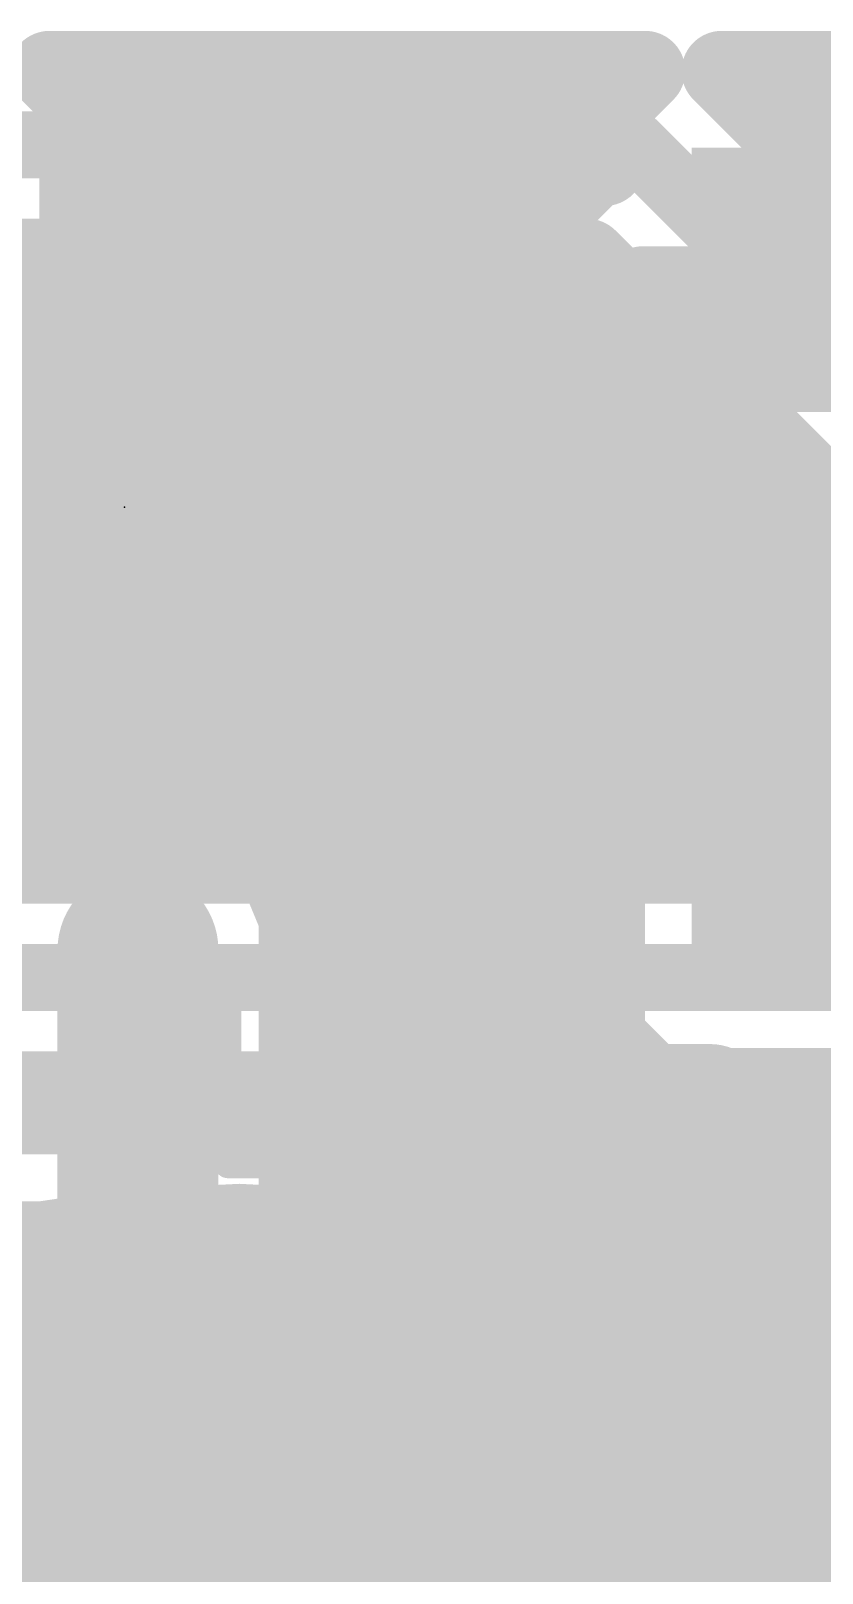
# Model space of a CAD drawing. Extents: x -1.3 to 57, y -0.1 to 23.2.
# Drawn here: x 45.11 to 48.11, y 13.74 to 19.58 of the extents above; entities that cross this region are included whole.
import ezdxf

# ---------------------------------------------------------------- set-up
doc = ezdxf.new("R2010")
doc.units = 0
for name, color, linetype in [('1', 12, 'CONTINUOUS'), ('16', 132, 'CONTINUOUS'), ('21', 253, 'CONTINUOUS'), ('23', 53, 'CONTINUOUS'), ('25', 253, 'CONTINUOUS'), ('51', 253, 'CONTINUOUS'), ('52', 253, 'CONTINUOUS')]:
    doc.layers.add(name, color=color, linetype=linetype)

# ---------------------------------------------------------------- blocks, each defined once
blk = doc.blocks.new('RECT')
blk.add_solid([(-0.5, -0.5), (0.5, -0.5), (-0.5, 0.5), (0.5, 0.5)])

msp = doc.modelspace()

# ---------------------------------------------------------------- linework, layer by layer
at = {"layer": '1'}
for points, const_width in [([(45.2962, 19.3168), (45.182, 19.431)], 0.3048), ([(45.182, 19.431), (47.437, 19.431)], 0.3048), ([(47.437, 19.431), (47.2838, 19.2778)], 0.3048), ([(45.2962, 18.1432), (45.2962, 19.3168)], 0.3048), ([(47.2838, 19.2778), (47.2838, 19.0728)], 0.3048), ([(45.2962, 19.2024), (47.2838, 19.2024)], 0.3048), ([(47.2481, 19.0728), (46.7355, 18.5602)], 0.3048), ([(47.2838, 19.0728), (47.2481, 19.0728)], 0.3048), ([(45.2962, 18.8976), (47.0729, 18.8976)], 0.3048), ([(45.2962, 18.5928), (46.7681, 18.5928)], 0.3048), ([(47.427, 18.641), (46.566, 17.78)], 0.254), ([(47.964, 18.641), (47.427, 18.641)], 0.254), ([(45.9292, 18.5602), (45.7358, 18.3668)], 0.3048), ([(46.7355, 18.5602), (45.9292, 18.5602)], 0.3048), ([(45.7358, 18.3668), (45.7358, 17.1932)], 0.3048), ([(45.2962, 18.288), (45.7358, 18.288)], 0.3048), ([(45.1028, 17.9498), (45.2962, 18.1432)], 0.3048), ([(43.8292, 17.9498), (45.1028, 17.9498)], 0.3048), ([(45.1362, 17.9832), (45.7358, 17.9832)], 0.3048), ([(47.3962, 17.1932), (47.3962, 17.8918)], 0.3048), ([(47.3962, 17.8918), (47.4772, 17.8108)], 0.3048), ([(47.4772, 17.8108), (48.4508, 17.8108)], 0.3048), ([(43.3812, 17.6784), (45.7358, 17.6784)], 0.3048), ([(47.3962, 17.6784), (49.2499, 17.6784)], 0.3048), ([(45.1028, 17.6102), (43.8292, 17.6102)], 0.3048), ([(45.2962, 17.4168), (45.1028, 17.6102)], 0.3048), ([(45.2962, 17.3253), (45.2962, 17.4168)], 0.3048), ([(45.2962, 17.3736), (45.7358, 17.3736)], 0.3048), ([(47.3962, 17.3736), (49.5287, 17.3736)], 0.3048), ([(45.4528, 17.3253), (45.2962, 17.3253)], 0.3048), ([(45.722, 17.0561), (45.4528, 17.3253)], 0.3048), ([(45.7358, 17.1932), (45.9292, 16.9998)], 0.3048), ([(47.2028, 16.9998), (47.3962, 17.1932)], 0.3048), ([(47.4772, 17.2412), (47.2838, 17.0478)], 0.3048), ([(48.4508, 17.2412), (47.4772, 17.2412)], 0.3048), ([(45.7093, 17.0688), (45.8602, 17.0688)], 0.3048), ([(46.0121, 16.766), (45.722, 17.0561)], 0.3048), ([(47.2718, 17.0688), (47.3048, 17.0688)], 0.3048), ([(47.2838, 17.0478), (47.2838, 15.7742)], 0.3048), ([(45.9292, 16.9998), (47.2028, 16.9998)], 0.3048), ([(44.466, 16.83), (45.2476, 16.83)], 0.381), ([(45.2476, 16.83), (45.5168, 16.5608)], 0.381), ([(46.0121, 16.4704), (46.0121, 16.766)], 0.3048), ([(46.0121, 16.764), (47.2838, 16.764)], 0.3048), ([(45.5168, 16.5608), (45.5168, 16.1036)], 0.381), ([(46.0336, 16.4489), (46.0121, 16.4704)], 0.3048), ([(46.0233, 16.4592), (47.2838, 16.4592)], 0.3048), ([(46.1264, 16.2249), (46.0336, 16.4489)], 0.3048), ([(45.5168, 5.9436), (45.5168, 16.1036)], 0.6096), ([(46.1264, 10.1287), (46.1264, 16.2249)], 0.3048), ([(46.1264, 16.1544), (47.2838, 16.1544)], 0.3048), ([(46.1264, 15.8496), (47.2838, 15.8496)], 0.3048), ([(47.2838, 15.7742), (47.4772, 15.5808)], 0.3048), ([(47.4772, 15.5808), (48.4508, 15.5808)], 0.3048), ([(46.1264, 15.5448), (50.0783, 15.5448)], 0.3048), ([(46.1264, 15.24), (49.8597, 15.24)], 0.3048), ([(46.1264, 14.9352), (49.8166, 14.9352)], 0.3048), ([(46.1264, 14.6304), (49.9134, 14.6304)], 0.3048), ([(46.1264, 14.3256), (50.0682, 14.3256)], 0.3048), ([(46.1264, 14.0208), (50.0682, 14.0208)], 0.3048), ([(46.1264, 13.716), (50.0682, 13.716)], 0.3048)]:
    msp.add_lwpolyline(points, dxfattribs=dict(at, const_width=const_width))
for points, const_width in [([(45.2359, 19.4849, 1), (45.1281, 19.3771)], 0.1524), ([(45.182, 19.5072, 1), (45.182, 19.3548)], 0.1524), ([(47.4909, 19.3771, 1), (47.3831, 19.4849)], 0.1524), ([(47.437, 19.3548, 1), (47.437, 19.5072)], 0.1524), ([(45.3724, 19.3168, 1), (45.22, 19.3168)], 0.1524), ([(45.2423, 19.2629, 1), (45.3501, 19.3707)], 0.1524), ([(47.36, 19.2778, 1), (47.2076, 19.2778)], 0.1524), ([(47.2299, 19.3317, 1), (47.3377, 19.2239)], 0.1524), ([(45.2962, 19.2786, 1), (45.2962, 19.1262)], 0.1524), ([(47.2838, 19.1262, 1), (47.2838, 19.2786)], 0.1524), ([(47.2481, 19.149, 1), (47.2481, 18.9966)], 0.1524), ([(47.302, 19.0189, 1), (47.1943, 19.1267)], 0.1524), ([(47.2838, 18.9966, 1), (47.2838, 19.149)], 0.1524), ([(47.2076, 19.0728, 1), (47.36, 19.0728)], 0.1524), ([(45.2962, 18.9738, 1), (45.2962, 18.8214)], 0.1524), ([(47.0729, 18.8214, 1), (47.0729, 18.9738)], 0.1524), ([(45.2962, 18.669, 1), (45.2962, 18.5166)], 0.1524), ([(46.7681, 18.5166, 1), (46.7681, 18.669)], 0.1524), ([(47.427, 18.7045, 1), (47.427, 18.5775)], 0.127), ([(47.4719, 18.5961, 1), (47.3821, 18.6859)], 0.127), ([(47.964, 18.5775, 1), (47.964, 18.7045)], 0.127), ([(45.9292, 18.6364, 1), (45.9292, 18.484)], 0.1524), ([(45.9831, 18.5063, 1), (45.8753, 18.6141)], 0.1524), ([(46.6817, 18.6141, 1), (46.7894, 18.5063)], 0.1524), ([(46.7355, 18.484, 1), (46.7355, 18.6364)], 0.1524), ([(45.812, 18.3668, 1), (45.6596, 18.3668)], 0.1524), ([(45.6819, 18.4207, 1), (45.7897, 18.3129)], 0.1524), ([(45.2962, 18.3642, 1), (45.2962, 18.2118)], 0.1524), ([(45.7358, 18.2118, 1), (45.7358, 18.3642)], 0.1524), ([(45.3501, 18.0893, 1), (45.2423, 18.1971)], 0.1524), ([(45.22, 18.1432, 1), (45.3724, 18.1432)], 0.1524), ([(45.1362, 18.0594, 1), (45.1362, 17.907)], 0.1524), ([(45.1028, 17.8736, 1), (45.1028, 18.026)], 0.1524), ([(45.7358, 17.907, 1), (45.7358, 18.0594)], 0.1524), ([(45.0489, 18.0037, 1), (45.1567, 17.8959)], 0.1524), ([(47.4724, 17.8918, 1), (47.32, 17.8918)], 0.1524), ([(47.4501, 17.9457, 1), (47.3423, 17.838)], 0.1524), ([(47.4772, 17.887, 1), (47.4772, 17.7346)], 0.1524), ([(47.4233, 17.7569, 1), (47.5311, 17.8647)], 0.1524), ([(46.5211, 17.8249, 1), (46.6109, 17.7351)], 0.127), ([(45.7358, 17.6022, 1), (45.7358, 17.7546)], 0.1524), ([(47.3962, 17.7546, 1), (47.3962, 17.6022)], 0.1524), ([(45.1567, 17.6641, 1), (45.0489, 17.5563)], 0.1524), ([(45.1028, 17.534, 1), (45.1028, 17.6864)], 0.1524), ([(45.3724, 17.4168, 1), (45.22, 17.4168)], 0.1524), ([(45.2962, 17.4498, 1), (45.2962, 17.2974)], 0.1524), ([(45.2423, 17.3629, 1), (45.3501, 17.4707)], 0.1524), ([(45.7358, 17.2974, 1), (45.7358, 17.4498)], 0.1524), ([(47.3962, 17.4498, 1), (47.3962, 17.2974)], 0.1524), ([(45.2962, 17.4015, 1), (45.2962, 17.2491)], 0.1524), ([(45.5066, 17.3792, 1), (45.3989, 17.2714)], 0.1524), ([(45.4528, 17.2491, 1), (45.4528, 17.4015)], 0.1524), ([(45.22, 17.3253, 1), (45.3724, 17.3253)], 0.1524), ([(45.7897, 17.2471, 1), (45.6819, 17.1393)], 0.1524), ([(47.4501, 17.1393, 1), (47.3423, 17.2471)], 0.1524), ([(47.4772, 17.3174, 1), (47.4772, 17.165)], 0.1524), ([(47.5311, 17.1873, 1), (47.4233, 17.2951)], 0.1524), ([(45.6596, 17.1932, 1), (45.812, 17.1932)], 0.1524), ([(47.32, 17.1932, 1), (47.4724, 17.1932)], 0.1524), ([(45.7093, 17.145, 1), (45.7093, 16.9926)], 0.1524), ([(45.7758, 17.11, 1), (45.6681, 17.0022)], 0.1524), ([(45.6681, 17.0022, 1), (45.7758, 17.11)], 0.1524), ([(45.8602, 16.9926, 1), (45.8602, 17.145)], 0.1524), ([(47.2718, 17.145, 1), (47.2718, 16.9926)], 0.1524), ([(47.36, 17.0478, 1), (47.2076, 17.0478)], 0.1524), ([(47.2299, 17.1017, 1), (47.3377, 16.9939)], 0.1524), ([(47.3048, 16.9926, 1), (47.3048, 17.145)], 0.1524), ([(45.9292, 17.076, 1), (45.9292, 16.9236)], 0.1524), ([(45.8753, 16.9459, 1), (45.9831, 17.0537)], 0.1524), ([(47.1489, 17.0537, 1), (47.2567, 16.9459)], 0.1524), ([(47.2028, 16.9236, 1), (47.2028, 17.076)], 0.1524), ([(45.315, 16.8974, 1), (45.1802, 16.7626)], 0.1905), ([(45.2476, 16.7348, 1), (45.2476, 16.9253)], 0.1905), ([(46.0883, 16.766, 1), (45.9359, 16.766)], 0.1524), ([(46.0121, 16.8402, 1), (46.0121, 16.6878)], 0.1524), ([(45.9582, 16.7121, 1), (46.066, 16.8198)], 0.1524), ([(47.2838, 16.6878, 1), (47.2838, 16.8402)], 0.1524), ([(45.6121, 16.5608, 1), (45.4216, 16.5608)], 0.1905), ([(45.4494, 16.4934, 1), (45.5842, 16.6282)], 0.1905), ([(46.066, 16.5243, 1), (45.9582, 16.4165)], 0.1524), ([(46.0233, 16.5354, 1), (46.0233, 16.383)], 0.1524), ([(46.104, 16.4781, 1), (45.9632, 16.4197)], 0.1524), ([(47.2838, 16.383, 1), (47.2838, 16.5354)], 0.1524), ([(45.9359, 16.4704, 1), (46.0883, 16.4704)], 0.1524), ([(45.9797, 16.395, 1), (46.0875, 16.5028)], 0.1524), ([(45.6692, 16.1036, 1), (45.3644, 16.1036)], 0.3048), ([(46.2026, 16.2249, 1), (46.0502, 16.2249)], 0.1524), ([(46.1264, 16.2306, 1), (46.1264, 16.0782)], 0.1524), ([(46.056, 16.1957, 1), (46.1968, 16.254)], 0.1524), ([(47.2838, 16.0782, 1), (47.2838, 16.2306)], 0.1524), ([(45.4216, 16.1036, 1), (45.6121, 16.1036)], 0.1905), ([(46.1264, 15.9258, 1), (46.1264, 15.7734)], 0.1524), ([(47.2838, 15.7734, 1), (47.2838, 15.9258)], 0.1524), ([(47.3377, 15.8281, 1), (47.2299, 15.7203)], 0.1524), ([(47.2076, 15.7742, 1), (47.36, 15.7742)], 0.1524), ([(47.4772, 15.657, 1), (47.4772, 15.5046)], 0.1524), ([(47.4233, 15.5269, 1), (47.5311, 15.6347)], 0.1524), ([(46.1264, 15.621, 1), (46.1264, 15.4686)], 0.1524), ([(46.1264, 15.3162, 1), (46.1264, 15.1638)], 0.1524), ([(46.1264, 15.0114, 1), (46.1264, 14.859)], 0.1524), ([(46.1264, 14.7066, 1), (46.1264, 14.5542)], 0.1524), ([(46.1264, 14.4018, 1), (46.1264, 14.2494)], 0.1524), ([(46.1264, 14.097, 1), (46.1264, 13.9446)], 0.1524), ([(46.1264, 13.7922, 1), (46.1264, 13.6398)], 0.1524)]:
    msp.add_lwpolyline(points, format="xyb", dxfattribs=dict(at, const_width=const_width))
at = {"layer": '16'}
for points, const_width in [([(47.8282, 19.3305), (47.7277, 19.431)], 0.3048), ([(47.7277, 19.431), (51.435, 19.431)], 0.3048), ([(49.5304, 17.6283), (47.8282, 19.3305)], 0.3048), ([(47.8282, 19.3305), (47.8282, 19.3305)], 0.3048), ([(47.9563, 19.2024), (51.435, 19.2024)], 0.3048), ([(47.3964, 19.1516), (11.7348, 19.1516)], 0.254), ([(49.5808, 16.9672), (47.3964, 19.1516)], 0.254), ([(41.7045, 18.7198), (47.2175, 18.7198)], 0.3048), ([(47.2175, 18.7198), (49.4019, 16.5354)], 0.3048), ([(41.7571, 18.5928), (47.3445, 18.5928)], 0.3048), ([(41.806, 18.288), (47.6493, 18.288)], 0.3048), ([(41.715, 17.9832), (47.9541, 17.9832)], 0.3048), ([(41.3141, 17.6784), (48.2589, 17.6784)], 0.3048), ([(24.8642, 17.3736), (48.5637, 17.3736)], 0.3048), ([(24.7409, 17.0688), (48.8685, 17.0688)], 0.3048), ([(23.9263, 16.764), (49.1733, 16.764)], 0.3048), ([(36.6256, 16.4592), (49.6303, 16.4592)], 0.3048), ([(49.6577, 16.4318), (42.1719, 16.4318)], 0.3048), ([(42.3508, 16), (49.5, 16)], 0.254), ([(42.5297, 15.5682), (49.3211, 15.5682)], 0.3048), ([(42.5063, 15.5448), (49.3445, 15.5448)], 0.3048), ([(49.2337, 15.4825), (42.5675, 15.4825)], 0.3048), ([(42.7306, 15.0888), (49.0706, 15.0888)], 0.127), ([(42.6278, 14.986), (49.1734, 14.986)], 0.127), ([(42.5008, 14.859), (49.3004, 14.859)], 0.127), ([(42.3738, 14.732), (49.4274, 14.732)], 0.127), ([(42.2468, 14.605), (49.5544, 14.605)], 0.127), ([(42.1198, 14.478), (49.6814, 14.478)], 0.127), ([(41.9928, 14.351), (49.8084, 14.351)], 0.127), ([(41.8658, 14.224), (49.9354, 14.224)], 0.127), ([(41.7388, 14.097), (50.0624, 14.097)], 0.127), ([(41.6118, 13.97), (50.1894, 13.97)], 0.127), ([(41.4848, 13.843), (50.3164, 13.843)], 0.127), ([(41.3578, 13.716), (50.4434, 13.716)], 0.127)]:
    msp.add_lwpolyline(points, dxfattribs=dict(at, const_width=const_width))
for points, const_width in [([(47.7815, 19.4849, 1), (47.6738, 19.3771)], 0.1524), ([(47.7277, 19.5072, 1), (47.7277, 19.3548)], 0.1524), ([(47.9044, 19.3305, 1), (47.752, 19.3305)], 0.1524), ([(47.8821, 19.3843, 1), (47.7743, 19.2766)], 0.1524), ([(47.7743, 19.2766, 1), (47.8821, 19.3843)], 0.1524), ([(47.752, 19.3305, 1), (47.9044, 19.3305)], 0.1524), ([(47.9563, 19.2786, 1), (47.9563, 19.1262)], 0.1524), ([(47.4413, 19.1965, 1), (47.3515, 19.1067)], 0.127), ([(47.3964, 19.0881, 1), (47.3964, 19.2151)], 0.127), ([(47.2714, 18.7737, 1), (47.1637, 18.6659)], 0.1524), ([(47.2175, 18.6436, 1), (47.2175, 18.796)], 0.1524), ([(47.3445, 18.5166, 1), (47.3445, 18.669)], 0.1524), ([(47.6493, 18.2118, 1), (47.6493, 18.3642)], 0.1524), ([(47.9541, 17.907, 1), (47.9541, 18.0594)], 0.1524)]:
    msp.add_lwpolyline(points, format="xyb", dxfattribs=dict(at, const_width=const_width))
at = {"layer": '21'}
for points, const_width in [([(45.0596, 19.2024), (46.1264, 19.2024)], 0.1524), ([(46.1264, 19.2024), (46.1264, 18.3896)], 0.1524), ([(47.414, 16.426), (47.414, 18.626)], 0.127), ([(46.1264, 17.1704), (46.1264, 16.3576)], 0.1524), ([(46.1264, 16.3576), (45.0596, 16.3576)], 0.1524)]:
    msp.add_lwpolyline(points, dxfattribs=dict(at, const_width=const_width))
for points, const_width in [([(46.1645, 19.2024, 1), (46.0883, 19.2024)], 0.0762), ([(46.1264, 19.1643, 1), (46.1264, 19.2405)], 0.0762), ([(47.4458, 18.626, 1), (47.3822, 18.626)], 0.0635), ([(46.0883, 18.3896, 1), (46.1645, 18.3896)], 0.0762), ([(48.006, 17.399, 1), (48.006, 17.653, 1), (48.006, 17.399)], 0.254), ([(46.1645, 17.1704, 1), (46.0883, 17.1704)], 0.0762), ([(46.1264, 16.3195, 1), (46.1264, 16.3957)], 0.0762), ([(47.3822, 16.426, 1), (47.4458, 16.426)], 0.0635), ([(46.0883, 16.3576, 1), (46.1645, 16.3576)], 0.0762), ([(47.214, 16.029, 1), (47.214, 16.169, 1), (47.214, 16.029)], 0.1778)]:
    msp.add_lwpolyline(points, format="xyb", dxfattribs=dict(at, const_width=const_width))
at = {"layer": '23'}
msp.add_point((45.466, 17.78), dxfattribs=at)
at = {"layer": '25', "const_width": 0.1016}
for points in [[(45.2635, 15.2908), (45.2635, 15.9512)], [(45.2635, 15.9512), (45.557, 15.9512)], [(45.8578, 15.2908), (45.8578, 15.9512)], [(45.8578, 15.9512), (46.1514, 15.9512)], [(46.3818, 15.9512), (46.7487, 15.9512)], [(46.5653, 15.2908), (46.5653, 15.9512)], [(45.2635, 15.6577), (45.557, 15.6577)], [(45.8578, 15.6577), (46.078, 15.6577)], [(47.498, 15.0368), (47.498, 15.6972)], [(47.498, 15.6972), (47.6814, 15.6972)], [(47.6814, 15.3303), (47.498, 15.3303)], [(47.8649, 15.0368), (47.7181, 15.3303)], [(46.1514, 15.2908), (45.8578, 15.2908)], [(45.4872, 14.6417), (45.1753, 14.2748)], [(45.1753, 14.2748), (45.5422, 14.2748)]]:
    msp.add_lwpolyline(points, dxfattribs=at)
at = {"layer": '25'}
for points, const_width in [([(45.2889, 15.9512, 1), (45.2381, 15.9512)], 0.0508), ([(45.2635, 15.9766, 1), (45.2635, 15.9258)], 0.0508), ([(45.557, 15.9258, 1), (45.557, 15.9766)], 0.0508), ([(45.8832, 15.9512, 1), (45.8324, 15.9512)], 0.0508), ([(45.8578, 15.9766, 1), (45.8578, 15.9258)], 0.0508), ([(46.1514, 15.9258, 1), (46.1514, 15.9766)], 0.0508), ([(46.3818, 15.9766, 1), (46.3818, 15.9258)], 0.0508), ([(46.5907, 15.9512, 1), (46.5399, 15.9512)], 0.0508), ([(46.7487, 15.9258, 1), (46.7487, 15.9766)], 0.0508), ([(45.2635, 15.6831, 1), (45.2635, 15.6323)], 0.0508), ([(45.557, 15.6323, 1), (45.557, 15.6831)], 0.0508), ([(45.8578, 15.6831, 1), (45.8578, 15.6323)], 0.0508), ([(46.078, 15.6323, 1), (46.078, 15.6831)], 0.0508), ([(47.5234, 15.6972, 1), (47.4726, 15.6972)], 0.0508), ([(47.498, 15.7226, 1), (47.498, 15.6718)], 0.0508), ([(47.6814, 15.3303, 1), (47.6814, 15.6972)], 0.1016), ([(47.6814, 15.7226, 1), (47.6814, 15.6718)], 0.0508), ([(47.6814, 15.6718, 1), (47.6814, 15.7226)], 0.0508), ([(47.498, 15.3557, 1), (47.498, 15.3049)], 0.0508), ([(47.6814, 15.3557, 1), (47.6814, 15.3049)], 0.0508), ([(47.6814, 15.3049, 1), (47.6814, 15.3557)], 0.0508), ([(47.7408, 15.3417, 1), (47.6954, 15.319)], 0.0508), ([(45.2381, 15.2908, 1), (45.2889, 15.2908)], 0.0508), ([(45.8578, 15.3162, 1), (45.8578, 15.2654)], 0.0508), ([(45.8324, 15.2908, 1), (45.8832, 15.2908)], 0.0508), ([(46.1514, 15.2654, 1), (46.1514, 15.3162)], 0.0508), ([(46.5399, 15.2908, 1), (46.5907, 15.2908)], 0.0508), ([(47.8422, 15.0254, 1), (47.8876, 15.0482)], 0.0508), ([(47.4726, 15.0368, 1), (47.5234, 15.0368)], 0.0508), ([(45.3771, 14.9352, 0.3252), (45.1753, 14.7884)], 0.1016), ([(45.5422, 14.7701, 0.4142), (45.3771, 14.9352)], 0.1016), ([(45.3771, 14.9606, 1), (45.3771, 14.9098)], 0.0508), ([(45.3771, 14.9098, 1), (45.3771, 14.9606)], 0.0508), ([(45.1511, 14.7963, 1), (45.1995, 14.7806)], 0.0508), ([(45.4872, 14.6417, 0.2053), (45.5422, 14.7701)], 0.1016), ([(45.5676, 14.7701, 1), (45.5168, 14.7701)], 0.0508), ([(45.5168, 14.7701, 1), (45.5676, 14.7701)], 0.0508), ([(45.4696, 14.6601, 1), (45.5047, 14.6233)], 0.0508), ([(45.5065, 14.6252, 1), (45.4678, 14.6581)], 0.0508), ([(45.1753, 14.3002, 1), (45.1753, 14.2494)], 0.0508), ([(45.156, 14.2913, 1), (45.1947, 14.2583)], 0.0508), ([(45.5422, 14.2494, 1), (45.5422, 14.3002)], 0.0508)]:
    msp.add_lwpolyline(points, format="xyb", dxfattribs=dict(at, const_width=const_width))
at = {"layer": '51'}
for points, const_width in [([(44.8056, 19.2024), (46.1264, 19.2024)], 0.1524), ([(46.1264, 19.2024), (46.1264, 16.3576)], 0.1524), ([(49.514, 18.626), (47.514, 18.626)], 0.127), ([(47.514, 18.626), (47.514, 16.426)], 0.127), ([(47.514, 16.426), (49.514, 16.426)], 0.127), ([(46.1264, 16.3576), (44.8056, 16.3576)], 0.1524)]:
    msp.add_lwpolyline(points, dxfattribs=dict(at, const_width=const_width))
for points, const_width in [([(46.1645, 19.2024, 1), (46.0883, 19.2024)], 0.0762), ([(46.1264, 19.1643, 1), (46.1264, 19.2405)], 0.0762), ([(47.514, 18.6578, 1), (47.514, 18.5943)], 0.0635), ([(47.5458, 18.626, 1), (47.4823, 18.626)], 0.0635), ([(47.514, 16.4578, 1), (47.514, 16.3943)], 0.0635), ([(46.1264, 16.3195, 1), (46.1264, 16.3957)], 0.0762), ([(47.4823, 16.426, 1), (47.5458, 16.426)], 0.0635), ([(46.0883, 16.3576, 1), (46.1645, 16.3576)], 0.0762)]:
    msp.add_lwpolyline(points, format="xyb", dxfattribs=dict(at, const_width=const_width))
at = {"layer": '52', "const_width": 0.1}
msp.add_lwpolyline([(45.9006, 5.8288, 1), (45.9006, 15.1688, 1), (45.9006, 5.8288)], format="xyb", dxfattribs=at)

# ---------------------------------------------------------------- block references
at = {"layer": '1', "yscale": 0.7, "rotation": 270}
for p in [(47.964, 18.641), (47.964, 16.411)]:
    msp.add_blockref('RECT', p, dxfattribs=at)
at = {"layer": '1', "xscale": 0.9, "rotation": 270}
msp.add_blockref('RECT', (46.566, 17.78), dxfattribs=at)
at = {"layer": '51', "rotation": 270}
for p, xscale, yscale in [((46.5455, 17.78), 0.508, 0.635), ((48.514, 17.276), 0.5, 2)]:
    msp.add_blockref('RECT', p, dxfattribs=dict(at, xscale=xscale, yscale=yscale))

doc.saveas('drawing.dxf')
